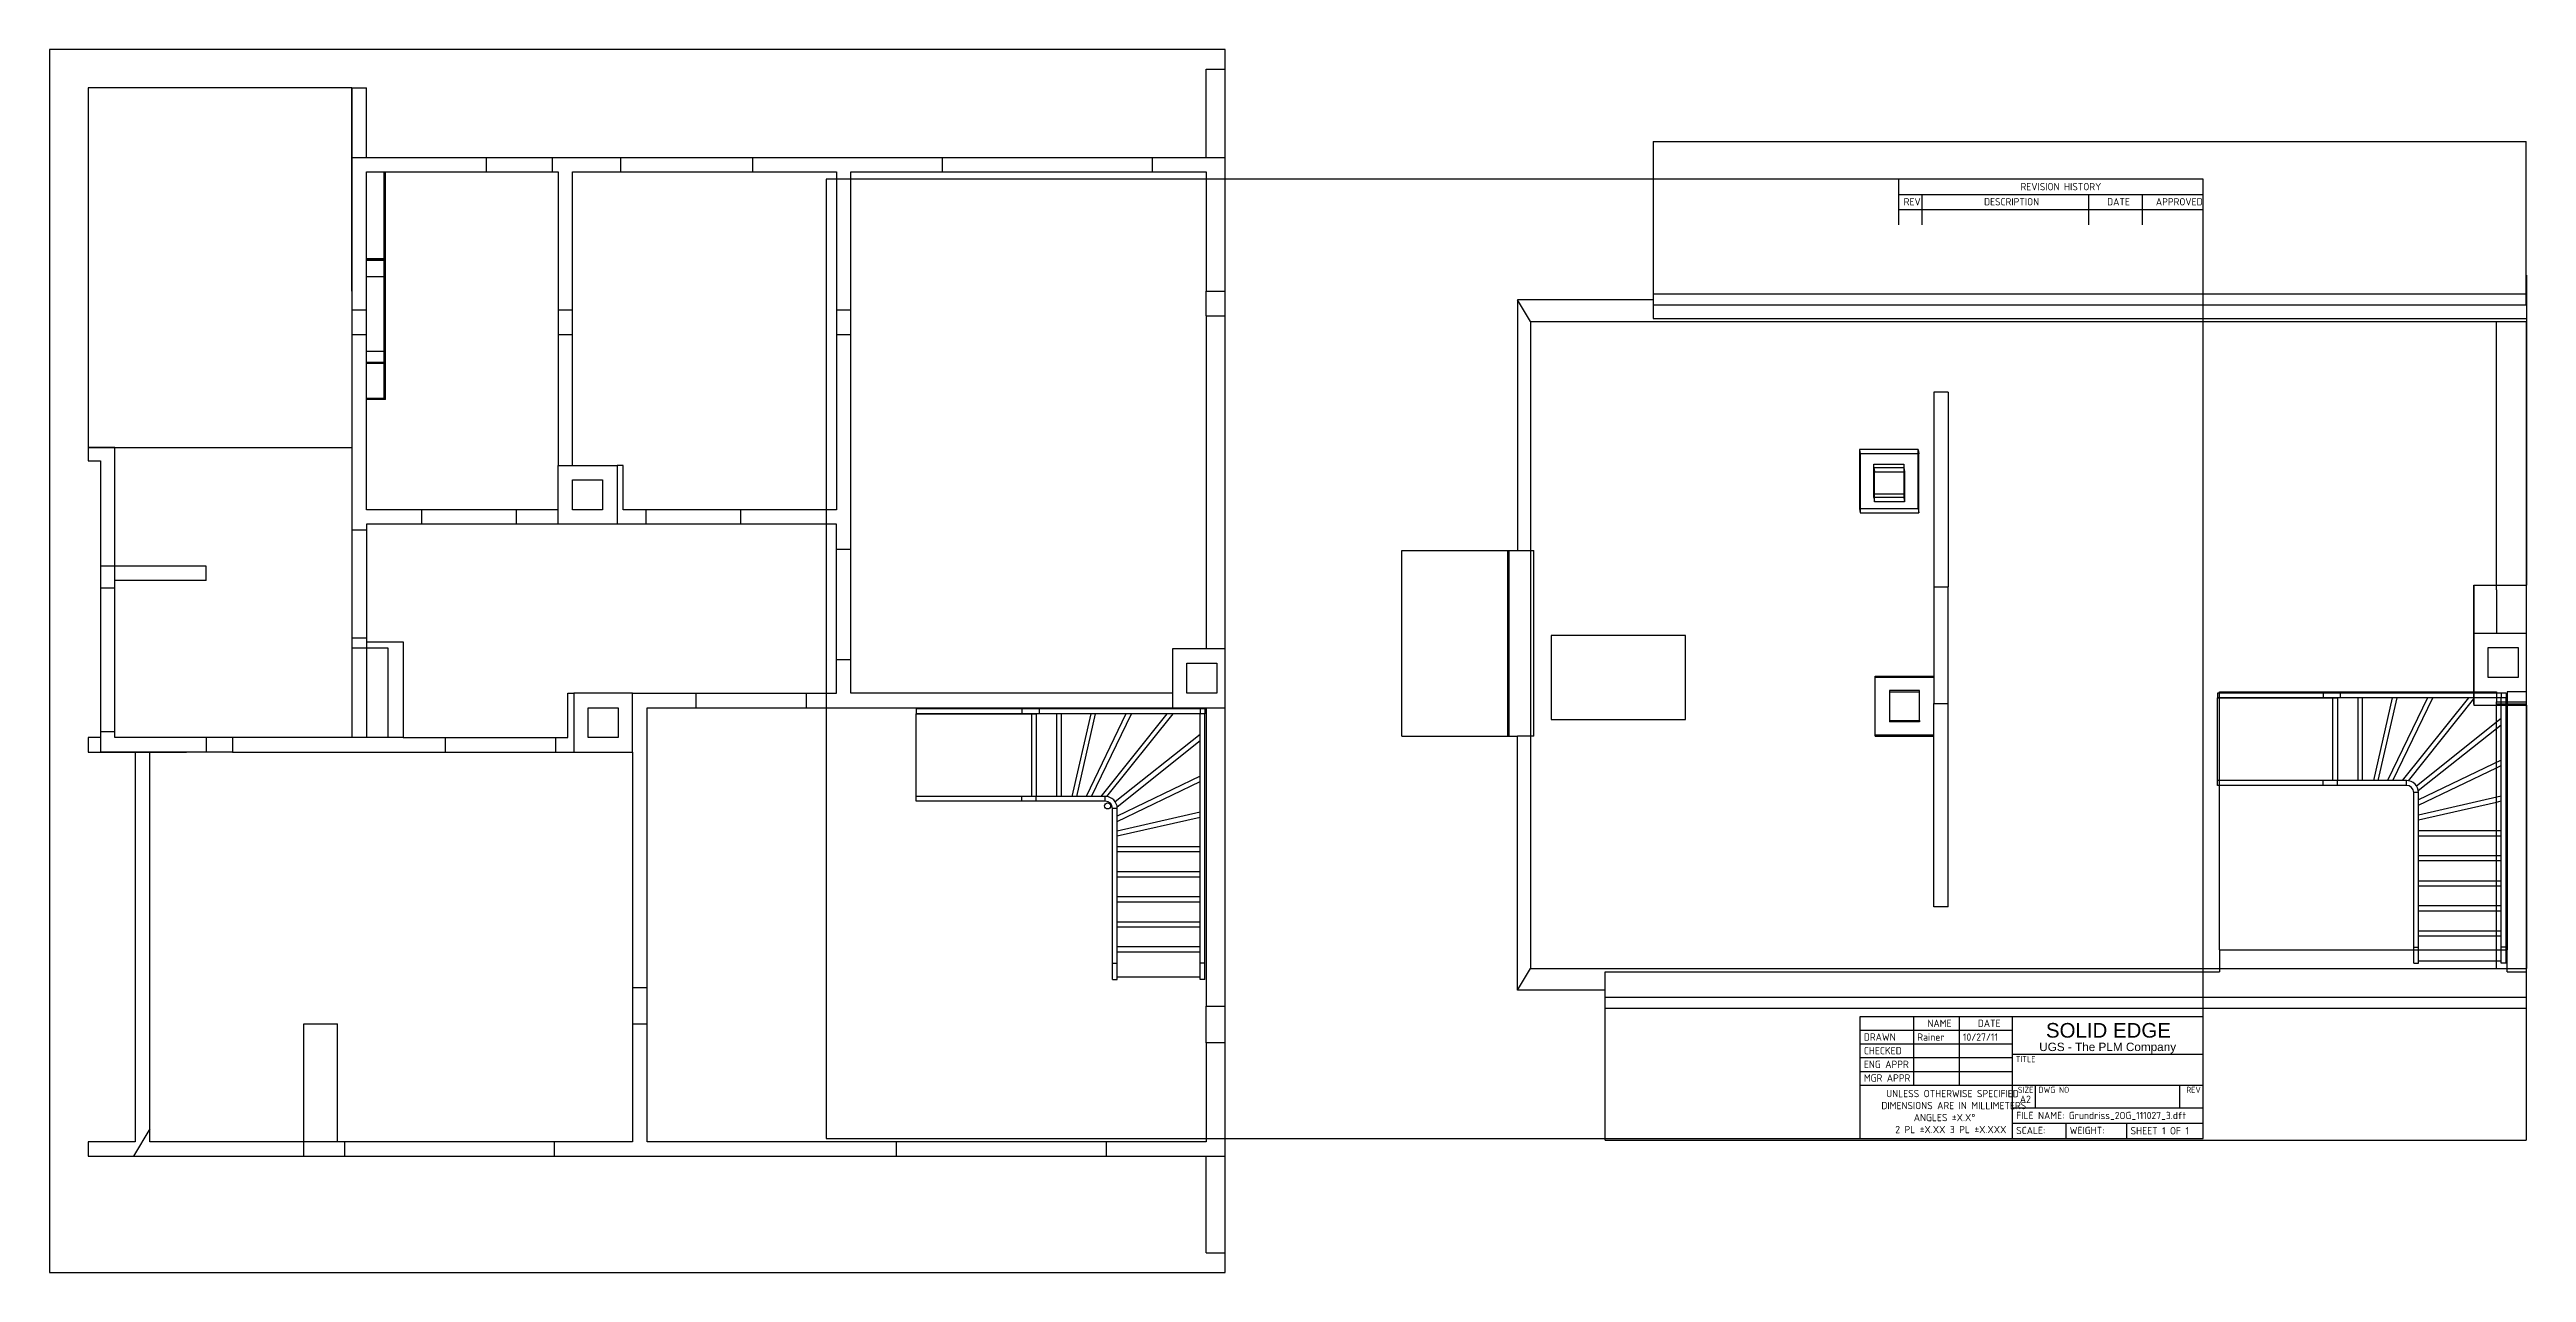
# Model space of a CAD drawing. Header units: inches. Extents: x -314 to 719, y -46 to 464.
import ezdxf
from ezdxf.enums import TextEntityAlignment as Align
from ezdxf.lldxf.tags import DXFTag

# ---------------------------------------------------------------- set-up
doc = ezdxf.new("R2010")
doc.units = ezdxf.units.IN
for name, color, linetype in [('DECKE_1OG', 7, 'Continuous'), ('DECKE_2OG', 7, 'Continuous'), ('Default', 7, 'Continuous'), ('GRUNDRISS_2OG', 7, 'Continuous'), ('GRUNDRISS_3OG', 7, 'Continuous'), ('KRUEMMLING', 7, 'Continuous'), ('ROHRVERKLEIDUNG', 7, 'Continuous'), ('STUFE1', 7, 'Continuous'), ('STUFE2', 7, 'Continuous'), ('STUFE3', 7, 'Continuous'), ('STUFE4', 7, 'Continuous'), ('STUFE5', 7, 'Continuous'), ('STUFE6', 7, 'Continuous'), ('STUFE7', 7, 'Continuous'), ('STUFE8', 7, 'Continuous'), ('STUFE9', 7, 'Continuous'), ('WANGE_OL', 7, 'Continuous'), ('WANGE_OR', 7, 'Continuous'), ('WANGE_UL', 7, 'Continuous'), ('WANGE_UR', 7, 'Continuous')]:
    doc.layers.add(name, color=color, linetype=linetype)
doc.styles.add('SEACAD_arial_ttfB', font='arial.ttf', dxfattribs={"height": 0.2})
doc.styles.add('SEACAD_arial_ttfI', font='arial.ttf', dxfattribs={"height": 0.2})
doc.styles.add('SEACAD_seiso_ttf', font='seiso.ttf', dxfattribs={"height": 0.2})
doc.styles.add('SEACAD_seiso_ttfB', font='seiso.ttf', dxfattribs={"height": 0.2})
tags = doc.linetypes.add('HIDDEN2', pattern=[0.1875, 0.125, -0.0625]).pattern_tags.tags
tags[6:7] = [DXFTag(74, 4), DXFTag(75, 0), DXFTag(340, '0'), DXFTag(46, 0.0), DXFTag(50, 0.0), DXFTag(44, 0.0), DXFTag(45, 0.0)]
tags[4:5] = [DXFTag(74, 4), DXFTag(75, 0), DXFTag(340, '0'), DXFTag(46, 0.0), DXFTag(50, 0.0), DXFTag(44, 0.0), DXFTag(45, 0.0)]

# ---------------------------------------------------------------- blocks, each defined once
blk = doc.blocks.new('SE')
at = {"layer": 'DECKE_1OG', "color": 7, "linetype": 'Continuous', "ltscale": 25.4}
for p, q in [((176.4, 464.1), (-313.6, 464.1)), ((-313.6, 464.1), (-313.6, -45.9)), ((176.4, 455.8), (176.4, 464.1)), ((-297.6, 448.1), (-297.6, 298.1)), ((-187.6, 448.1), (-297.6, 448.1)), ((-286.4, 298.1), (-187.6, 298.1)), ((176.4, -45.9), (176.4, -37.7)), ((-313.6, -45.9), (176.4, -45.9))]:
    blk.add_line(p, q, dxfattribs=at)
at = {"layer": 'DECKE_1OG', "color": 7, "linetype": 'HIDDEN2', "ltscale": 25.4}
for p, q in [((176.4, 353), (176.4, 455.8)), ((-187.6, 419.1), (-187.6, 448.1)), ((-297.6, 298.1), (-286.4, 298.1)), ((176.4, -37.7), (176.4, 65.1))]:
    blk.add_line(p, q, dxfattribs=at)
at = {"layer": 'DECKE_1OG', "color": 7, "linetype": 'Continuous', "ltscale": 25.4}
blk.add_circle((127.4, 148.6), 1.25, dxfattribs=at)
at = {"layer": 'GRUNDRISS_2OG', "color": 7, "linetype": 'Continuous', "ltscale": 25.4}
for p, q in [((168.4, 419.1), (168.4, 455.8)), ((168.4, 455.8), (176.4, 455.8)), ((176.4, 353), (176.4, 455.8)), ((-187.6, 448.1), (-187.6, 419.1)), ((-187.6, 448.1), (-181.6, 448.1)), ((-181.6, 419.1), (-181.6, 448.1)), ((-187.6, 419.1), (176.3, 419.1)), ((-187.6, 419.1), (-187.6, 419.1)), ((-187.6, 363.3), (-187.6, 419.1)), ((-187.6, 419.1), (-187.6, 363.3)), ((-181.6, 413.1), (-101.6, 413.1)), ((-181.6, 376.8), (-181.6, 413.1)), ((-173.6, 376.8), (-173.6, 413.1)), ((-101.6, 413.1), (-101.6, 355.5)), ((-95.6, 355.5), (-95.6, 413.1)), ((-95.6, 413.1), (14.4, 413.1)), ((14.4, 413.1), (14.4, 355.5)), ((20.4, 355.5), (20.4, 413.1)), ((20.4, 413.1), (168.4, 413.1)), ((168.4, 413.1), (168.4, 363.3)), ((176.3, 419.1), (176.3, 363.3)), ((-173.6, 376.8), (-181.6, 376.8)), ((-181.6, 369.3), (-181.6, 376.8)), ((-173.6, 369.3), (-173.6, 376.8)), ((-187.6, 363.3), (-187.6, 355.5)), ((-187.6, 363.3), (-187.6, 363.3)), ((-181.6, 355.5), (-181.6, 369.3)), ((-173.6, 369.3), (-181.6, 369.3)), ((168.4, 353), (168.4, 363.3)), ((168.4, 363.3), (176.3, 363.3)), ((-187.6, 355.5), (-187.6, 345.2)), ((-187.6, 355.5), (-181.6, 355.5)), ((-181.6, 345.2), (-181.6, 355.5)), ((-101.6, 355.5), (-95.6, 355.5)), ((-101.6, 355.5), (-101.6, 345.2)), ((-95.6, 345.2), (-95.6, 355.5)), ((14.4, 355.5), (14.4, 345.2)), ((14.4, 355.5), (20.4, 355.5)), ((20.4, 345.2), (20.4, 355.5)), ((168.4, 353), (168.4, 214.1)), ((168.4, 353), (176.4, 353)), ((176.4, 214.1), (176.4, 353)), ((-187.6, 345.2), (-187.6, 214.6)), ((-187.6, 345.2), (-181.6, 345.2)), ((-181.6, 272.1), (-181.6, 345.2)), ((-101.6, 345.2), (-101.6, 290.6)), ((-101.6, 345.2), (-95.6, 345.2)), ((-95.6, 290.6), (-95.6, 345.2)), ((14.4, 345.2), (14.4, 272.1)), ((14.4, 345.2), (20.4, 345.2)), ((20.4, 195.6), (20.4, 345.2)), ((-174.1, 338.1), (-181.6, 338.1)), ((-297.6, 298.1), (-297.6, 292.6)), ((-286.4, 298.1), (-297.6, 298.1)), ((-297.6, 292.6), (-292.4, 292.6)), ((-292.4, 292.6), (-292.4, 248.6)), ((-286.4, 248.6), (-286.4, 298.1)), ((-101.6, 266.1), (-101.6, 290.6)), ((-101.6, 290.6), (-77.1, 290.6)), ((-74.6, 290.6), (-77.1, 290.6)), ((-77.1, 290.6), (-77.1, 266.1)), ((-74.6, 272.1), (-74.6, 290.6)), ((-95.6, 284.6), (-83.1, 284.6)), ((-95.6, 272.1), (-95.6, 284.6)), ((-83.1, 284.6), (-83.1, 272.1)), ((-101.6, 272.1), (-181.6, 272.1)), ((-83.1, 272.1), (-95.6, 272.1)), ((14.4, 272.1), (-74.6, 272.1)), ((-181.6, 266.1), (-181.6, 217.1)), ((-101.6, 266.1), (-181.6, 266.1)), ((-77.1, 266.1), (-101.6, 266.1)), ((14.4, 266.1), (-77.1, 266.1)), ((14.4, 195.6), (14.4, 266.1)), ((-248.3, 248.6), (-292.4, 248.6)), ((-292.4, 248.6), (-292.4, 171.1)), ((-248.3, 242.6), (-248.3, 248.6)), ((-286.4, 177.1), (-286.4, 242.6)), ((-248.3, 242.6), (-286.4, 242.6)), ((-181.6, 217.1), (-166.3, 217.1)), ((-166.3, 217.1), (-166.3, 177.1)), ((-187.6, 214.6), (-172.6, 214.6)), ((-187.6, 214.6), (-187.6, 177.1)), ((-172.6, 214.6), (-172.6, 177.1)), ((176.4, 214.1), (154.4, 214.1)), ((154.4, 214.1), (154.4, 189.6)), ((160.4, 195.6), (160.4, 208.1)), ((160.4, 208.1), (172.9, 208.1)), ((172.9, 208.1), (172.9, 195.6)), ((176.4, 189.6), (176.4, 214.1)), ((-97.6, 195.6), (-95.1, 195.6)), ((-97.6, 177.1), (-97.6, 195.6)), ((-70.6, 195.6), (-95.1, 195.6)), ((-95.1, 195.6), (-95.1, 171.1)), ((-89.1, 189.6), (-76.6, 189.6)), ((-89.1, 177.1), (-89.1, 189.6)), ((-76.6, 189.6), (-76.6, 177.1)), ((-70.6, 195.6), (14.4, 195.6)), ((-70.6, 171.1), (-70.6, 195.6)), ((-64.6, 189.6), (154.4, 189.6)), ((-64.6, 72.9), (-64.6, 189.6)), ((154.4, 195.6), (20.4, 195.6)), ((154.4, 189.6), (176.4, 189.6)), ((172.9, 195.6), (160.4, 195.6)), ((168.4, 189.6), (168.4, 65.1)), ((176.4, 65.1), (176.4, 189.6)), ((-292.4, 177.1), (-297.6, 177.1)), ((-297.6, 177.1), (-297.6, 171.1)), ((-248.3, 177.1), (-286.4, 177.1)), ((-237.4, 177.1), (-248.3, 177.1)), ((-248.3, 177.1), (-248.3, 171.1)), ((-172.6, 177.1), (-237.4, 177.1)), ((-237.4, 177.1), (-237.4, 171.1)), ((-166.3, 177.1), (-97.6, 177.1)), ((-76.6, 177.1), (-89.1, 177.1)), ((-297.6, 171.1), (-292.4, 171.1)), ((-256.5, 171.1), (-292.4, 171.1)), ((-292.4, 171.1), (-292.4, 171.1)), ((-292.4, 171.1), (-256.5, 171.1)), ((-277.9, 171.1), (-277.9, 8.6)), ((-271.9, 14), (-271.9, 171.1)), ((-248.3, 171.1), (-256.5, 171.1)), ((-256.5, 171.1), (-256.5, 171.1)), ((-237.4, 171.1), (-248.3, 171.1)), ((-237.4, 171.1), (-95.1, 171.1)), ((-95.1, 171.1), (-70.6, 171.1)), ((-70.6, 171.1), (-70.6, 72.9)), ((-70.6, 72.9), (-64.6, 72.9)), ((-70.6, 72.9), (-70.6, 57.7)), ((-64.6, 57.7), (-64.6, 72.9)), ((168.4, 65.1), (176.4, 65.1)), ((168.4, 49.9), (168.4, 65.1)), ((176.4, -37.7), (176.4, 65.1)), ((-207.6, 2.6), (-207.6, 57.7)), ((-207.6, 57.7), (-193.6, 57.7)), ((-193.6, 8.6), (-193.6, 57.7)), ((-70.6, 57.7), (-70.6, 8.6)), ((-70.6, 57.7), (-64.6, 57.7)), ((-64.6, 8.6), (-64.6, 57.7)), ((168.4, 49.9), (168.4, 8.6)), ((176.3, 49.9), (168.4, 49.9)), ((176.3, 49.9), (176.3, 2.6)), ((-271.9, 14), (-278.6, 2.6)), ((-271.9, 8.6), (-271.9, 14)), ((-297.6, 8.6), (-297.6, 2.6)), ((-277.9, 8.6), (-297.6, 8.6)), ((-297.6, 2.6), (-278.6, 2.6)), ((-278.6, 2.6), (-207.6, 2.6)), ((-207.6, 8.6), (-271.9, 8.6)), ((-207.6, 2.6), (176.3, 2.6)), ((-70.6, 8.6), (-193.6, 8.6)), ((168.4, 8.6), (-64.6, 8.6)), ((168.4, -37.7), (168.4, 2.6)), ((168.4, -37.7), (176.4, -37.7))]:
    blk.add_line(p, q, dxfattribs=at)
at = {"layer": 'GRUNDRISS_2OG', "color": 7, "linetype": 'HIDDEN2', "ltscale": 25.4}
for p, q in [((-131.6, 419.1), (-131.6, 413.1)), ((-104.1, 419.1), (-104.1, 413.1)), ((-75.6, 419.1), (-75.6, 413.1)), ((-20.6, 419.1), (-20.6, 413.1)), ((58.4, 419.1), (58.4, 413.1)), ((145.9, 419.1), (145.9, 413.1)), ((-173.6, 338.1), (-174.1, 338.1)), ((-158.6, 272.1), (-158.6, 266.1)), ((-119.1, 272.1), (-119.1, 266.1)), ((-65.1, 272.1), (-65.1, 266.1)), ((-25.6, 272.1), (-25.6, 266.1)), ((-181.6, 263.6), (-187.6, 263.6)), ((-286.4, 242.6), (-286.4, 248.6)), ((20.4, 255.6), (14.4, 255.6)), ((-292.4, 239.6), (-286.4, 239.6)), ((-181.6, 218.6), (-187.6, 218.6)), ((-181.6, 217.1), (-181.6, 177.1)), ((20.4, 209.6), (14.4, 209.6)), ((-44.1, 189.6), (-44.1, 195.6)), ((1.9, 189.6), (1.9, 195.6)), ((-292.4, 179.6), (-286.4, 179.6)), ((-166.3, 177.1), (-172.6, 177.1)), ((-148.6, 171.1), (-148.6, 177.1)), ((-102.6, 171.1), (-102.6, 177.1)), ((-193.6, 8.6), (-207.6, 8.6)), ((-190.6, 2.6), (-190.6, 8.6)), ((-103.1, 2.6), (-103.1, 8.6)), ((39.4, 2.6), (39.4, 8.6)), ((126.9, 2.6), (126.9, 8.6))]:
    blk.add_line(p, q, dxfattribs=at)
at = {"layer": 'KRUEMMLING', "color": 7, "linetype": 'Continuous', "ltscale": 25.4}
for p, q in [((126.4, 150.6), (126.4, 152.6)), ((131.4, 147.6), (129.4, 147.6))]:
    blk.add_line(p, q, dxfattribs=at)
for radius in [5, 3]:
    blk.add_arc((126.4, 147.6), radius, 0, 90, dxfattribs=at)
at = {"layer": 'ROHRVERKLEIDUNG', "color": 7, "linetype": 'HIDDEN2', "ltscale": 25.4}
for p, q in [((-174.1, 376.1), (-174.1, 413.1)), ((-173.6, 376.6), (-181.6, 376.6)), ((-174.1, 376.1), (-181.6, 376.1)), ((-174.1, 369.3), (-174.1, 376.1)), ((-174.1, 363.1), (-173.6, 363.1)), ((-174.1, 348.1), (-173.6, 348.1)), ((-174.1, 318.6), (-174.1, 333.6)), ((-174.1, 318.6), (-181.6, 318.6))]:
    blk.add_line(p, q, dxfattribs=at)
at = {"layer": 'ROHRVERKLEIDUNG', "color": 7, "linetype": 'Continuous', "ltscale": 25.4}
for p, q in [((-173.6, 376.8), (-173.6, 413.1)), ((-174.1, 355.5), (-174.1, 369.3)), ((-173.6, 355.5), (-173.6, 369.3)), ((-173.6, 355.5), (-174.1, 355.5)), ((-174.1, 345.2), (-174.1, 355.5)), ((-173.6, 345.2), (-173.6, 355.5)), ((-173.6, 345.2), (-174.1, 345.2)), ((-174.1, 333.6), (-174.1, 345.2)), ((-173.6, 333.1), (-173.6, 345.2)), ((-181.6, 333.1), (-181.6, 333.6)), ((-174.1, 333.6), (-181.6, 333.6)), ((-173.6, 333.1), (-181.6, 333.1)), ((-173.6, 318.1), (-173.6, 333.1)), ((-173.6, 318.1), (-181.6, 318.1))]:
    blk.add_line(p, q, dxfattribs=at)
at = {"layer": 'STUFE1', "color": 7, "linetype": 'HIDDEN2', "ltscale": 25.4}
for p, q in [((95.6, 187.1), (95.6, 152.6)), ((165.9, 131.6), (131.4, 131.6)), ((165.9, 121.1), (131.4, 121.1)), ((165.9, 110.7), (131.4, 110.7)), ((165.9, 100.2), (131.4, 100.2)), ((165.9, 89.8), (131.4, 89.8))]:
    blk.add_line(p, q, dxfattribs=at)
at = {"layer": 'STUFE1', "color": 7, "linetype": 'Continuous', "ltscale": 25.4}
for p, q in [((108.1, 187.1), (97.6, 187.1)), ((108.1, 152.6), (108.1, 187.1)), ((131.4, 119.1), (165.9, 119.1)), ((131.4, 108.7), (165.9, 108.7)), ((131.4, 98.2), (165.9, 98.2)), ((131.4, 87.8), (165.9, 87.8)), ((131.4, 77.3), (165.9, 77.3))]:
    blk.add_line(p, q, dxfattribs=at)
at = {"layer": 'STUFE2', "color": 7, "linetype": 'HIDDEN2', "ltscale": 25.4}
blk.add_line((165.9, 146), (131.4, 138.1), dxfattribs=at)
at = {"layer": 'STUFE2', "color": 7, "linetype": 'Continuous', "ltscale": 25.4}
blk.add_line((131.4, 129.6), (165.9, 129.6), dxfattribs=at)
at = {"layer": 'STUFE3', "color": 7, "linetype": 'HIDDEN2', "ltscale": 25.4}
blk.add_line((165.9, 161), (131.4, 144.4), dxfattribs=at)
at = {"layer": 'STUFE3', "color": 7, "linetype": 'Continuous', "ltscale": 25.4}
blk.add_line((131.4, 136.1), (165.9, 144), dxfattribs=at)
at = {"layer": 'STUFE4', "color": 7, "linetype": 'HIDDEN2', "ltscale": 25.4}
blk.add_line((165.9, 178.4), (130.5, 150.3), dxfattribs=at)
at = {"layer": 'STUFE4', "color": 7, "linetype": 'Continuous', "ltscale": 25.4}
blk.add_line((131.4, 142.2), (165.9, 158.8), dxfattribs=at)
at = {"layer": 'STUFE5', "color": 7, "linetype": 'HIDDEN2', "ltscale": 25.4}
blk.add_line((152.1, 187.1), (124.6, 152.6), dxfattribs=at)
at = {"layer": 'STUFE5', "color": 7, "linetype": 'Continuous', "ltscale": 25.4}
for p, q in [((165.9, 187.1), (154.7, 187.1)), ((131.3, 148.3), (165.9, 175.9))]:
    blk.add_line(p, q, dxfattribs=at)
at = {"layer": 'STUFE6', "color": 7, "linetype": 'HIDDEN2', "ltscale": 25.4}
blk.add_line((135, 187.1), (118.4, 152.6), dxfattribs=at)
at = {"layer": 'STUFE6', "color": 7, "linetype": 'Continuous', "ltscale": 25.4}
for p, q in [((127.1, 152.5), (154.7, 187.1)), ((154.7, 187.1), (137.3, 187.1))]:
    blk.add_line(p, q, dxfattribs=at)
at = {"layer": 'STUFE7', "color": 7, "linetype": 'HIDDEN2', "ltscale": 25.4}
blk.add_line((120.4, 187.1), (112.5, 152.6), dxfattribs=at)
at = {"layer": 'STUFE7', "color": 7, "linetype": 'Continuous', "ltscale": 25.4}
for p, q in [((120.6, 152.6), (137.3, 187.1)), ((137.3, 187.1), (122.4, 187.1))]:
    blk.add_line(p, q, dxfattribs=at)
at = {"layer": 'STUFE8', "color": 7, "linetype": 'HIDDEN2', "ltscale": 25.4}
blk.add_line((106.1, 187.1), (106.1, 152.6), dxfattribs=at)
at = {"layer": 'STUFE8', "color": 7, "linetype": 'Continuous', "ltscale": 25.4}
for p, q in [((122.4, 187.1), (108.1, 187.1)), ((114.6, 152.6), (122.4, 187.1))]:
    blk.add_line(p, q, dxfattribs=at)
at = {"layer": 'STUFE9', "color": 7, "linetype": 'Continuous', "ltscale": 25.4}
for p, q in [((47.6, 152.6), (47.6, 187.1)), ((47.6, 187.1), (97.6, 187.1)), ((97.6, 187.1), (97.6, 152.6))]:
    blk.add_line(p, q, dxfattribs=at)
at = {"layer": 'WANGE_OL', "color": 7, "linetype": 'Continuous', "ltscale": 25.4}
for p, q in [((97.6, 152.6), (47.6, 152.6)), ((47.6, 150.6), (47.6, 152.6)), ((97.6, 150.6), (47.6, 150.6)), ((126.4, 152.6), (97.6, 152.6)), ((97.6, 150.6), (97.6, 152.6)), ((126.4, 150.6), (97.6, 150.6))]:
    blk.add_line(p, q, dxfattribs=at)
at = {"layer": 'WANGE_OL', "color": 7, "linetype": 'HIDDEN2', "ltscale": 25.4}
blk.add_line((91.6, 150.6), (91.6, 152.6), dxfattribs=at)
at = {"layer": 'WANGE_OR', "color": 7, "linetype": 'Continuous', "ltscale": 25.4}
for p, q in [((98.8, 189.1), (47.6, 189.1)), ((47.6, 189.1), (47.6, 187.1)), ((98.8, 187.1), (47.6, 187.1)), ((165.9, 189.1), (98.8, 189.1)), ((98.8, 189.1), (98.8, 187.1)), ((165.9, 187.1), (98.8, 187.1)), ((167.9, 189.1), (165.9, 189.1)), ((165.9, 189.1), (165.9, 187.1)), ((167.9, 187.1), (165.9, 187.1)), ((167.9, 189.1), (167.9, 187.1))]:
    blk.add_line(p, q, dxfattribs=at)
at = {"layer": 'WANGE_OR', "color": 7, "linetype": 'HIDDEN2', "ltscale": 25.4}
blk.add_line((91.6, 189.1), (91.6, 187.1), dxfattribs=at)
at = {"layer": 'WANGE_UL', "color": 7, "linetype": 'Continuous', "ltscale": 25.4}
for p, q in [((129.4, 112.8), (129.4, 147.6)), ((131.4, 112.8), (131.4, 147.6)), ((129.4, 76.3), (129.4, 112.8)), ((131.4, 76.3), (131.4, 112.8)), ((129.4, 76.3), (131.4, 76.3))]:
    blk.add_line(p, q, dxfattribs=at)
at = {"layer": 'WANGE_UL', "color": 7, "linetype": 'HIDDEN2', "ltscale": 25.4}
blk.add_line((129.4, 83.1), (131.4, 83.1), dxfattribs=at)
at = {"layer": 'WANGE_UR', "color": 7, "linetype": 'Continuous', "ltscale": 25.4}
for p, q in [((165.9, 129.6), (165.9, 187.1)), ((167.9, 187.1), (165.9, 187.1)), ((167.9, 129.6), (167.9, 187.1)), ((165.9, 76.3), (165.9, 129.6)), ((167.9, 76.3), (167.9, 129.6)), ((167.9, 76.3), (165.9, 76.3))]:
    blk.add_line(p, q, dxfattribs=at)
at = {"layer": 'WANGE_UR', "color": 7, "linetype": 'HIDDEN2', "ltscale": 25.4}
blk.add_line((167.9, 83.1), (165.9, 83.1), dxfattribs=at)
blk = doc.blocks.new('SE1')
at = {"layer": 'DECKE_2OG', "color": 7, "linetype": 'Continuous', "ltscale": 25.4}
for p, q in [((354.8, 425.7), (354.8, 357.6)), ((354.8, 425.7), (718.7, 425.7)), ((718.7, 357.6), (718.7, 425.7)), ((718.7, 369.9), (718.8, 369.9)), ((718.8, 369.9), (718.8, 350.6)), ((354.8, 359.7), (298.3, 359.7)), ((303.6, 350.6), (298.3, 359.7)), ((298.3, 359.7), (298.3, 255.2)), ((354.8, 357.6), (718.7, 357.6)), ((303.6, 350.6), (718.8, 350.6)), ((303.6, 350.6), (303.6, 80.8)), ((250, 177.7), (250, 255.2)), ((250, 255.2), (294.7, 255.2)), ((294.7, 177.7), (294.7, 255.2)), ((294.7, 255.2), (298.3, 255.2)), ((368.3, 219.7), (312.3, 219.7)), ((312.3, 219.7), (312.3, 184.7)), ((368.3, 184.7), (368.3, 219.7)), ((590.8, 195.7), (590.8, 196.2)), ((590.8, 196.2), (696.8, 196.2)), ((590.8, 193.7), (590.8, 193.7)), ((250, 177.7), (294.7, 177.7)), ((294.7, 177.7), (298.3, 177.7)), ((298.3, 71.8), (298.3, 177.7)), ((312.3, 184.7), (368.3, 184.7)), ((447.3, 177.7), (471.8, 177.7)), ((590.8, 88.6), (590.8, 157.2)), ((590.8, 88.6), (706.3, 88.6)), ((298.3, 71.8), (303.6, 80.8)), ((303.6, 80.8), (718.8, 80.8)), ((718.8, 56.5), (718.8, 80.8)), ((334.8, 71.8), (298.3, 71.8)), ((334.8, 68.9), (334.8, 71.8)), ((334.8, 9.2), (334.8, 68.9)), ((334.8, 68.9), (718.7, 68.9)), ((718.7, 68.9), (718.7, 9.2)), ((718.7, 56.5), (718.8, 56.5)), ((334.8, 9.2), (718.7, 9.2))]:
    blk.add_line(p, q, dxfattribs=at)
at = {"layer": 'DECKE_2OG', "color": 7, "linetype": 'HIDDEN2', "ltscale": 25.4}
for p, q in [((354.8, 362.2), (718.8, 362.2)), ((354.8, 357.6), (354.8, 351.9)), ((354.8, 351.9), (718.8, 351.9)), ((718.8, 240.7), (718.8, 350.6)), ((294.2, 177.7), (294.2, 255.2)), ((298.3, 255.2), (305, 255.2)), ((305, 177.7), (305, 255.2)), ((706.3, 220.7), (718.8, 220.7)), ((471.8, 202.2), (447.3, 202.2)), ((718.8, 196.2), (710.8, 196.2)), ((710.8, 196.2), (710.8, 88.6)), ((590.8, 193.7), (590.8, 195.7)), ((590.8, 157.2), (590.8, 193.7)), ((718.8, 80.8), (718.8, 190.6)), ((305, 177.7), (298.3, 177.7)), ((447.3, 178.2), (447.3, 177.7)), ((590.8, 88.6), (590.8, 79.5)), ((706.3, 88.6), (710.8, 88.6)), ((710.8, 79.5), (710.8, 88.6)), ((334.8, 79.5), (590.8, 79.5)), ((334.8, 71.8), (334.8, 79.5)), ((710.8, 79.5), (718.8, 79.5)), ((334.8, 64.3), (718.8, 64.3))]:
    blk.add_line(p, q, dxfattribs=at)
at = {"layer": 'GRUNDRISS_3OG', "color": 7, "linetype": 'Continuous', "ltscale": 25.4}
for p, q in [((706.3, 350.6), (718.8, 350.6)), ((706.3, 240.7), (706.3, 350.6)), ((718.8, 350.6), (718.8, 240.7)), ((471.8, 321.2), (471.8, 240)), ((477.8, 321.2), (471.8, 321.2)), ((477.8, 321.2), (477.8, 240)), ((465.3, 297.2), (440.8, 297.2)), ((440.8, 297.2), (440.8, 272.7)), ((440.8, 297.2), (441, 295.4)), ((465.5, 295.4), (441, 295.4)), ((441, 295.4), (441, 270.9)), ((465.3, 297.2), (465.5, 295.4)), ((465.5, 270.9), (465.5, 295.4)), ((447, 287.9), (459.5, 287.9)), ((447, 275.4), (447, 287.9)), ((459.3, 287.9), (459.3, 278.7)), ((459.5, 287.9), (459.5, 275.4)), ((440.8, 272.7), (441, 270.9)), ((441, 270.9), (465.5, 270.9)), ((459.3, 278.7), (447, 278.7)), ((459.3, 277.2), (447, 277.2)), ((459.5, 275.4), (447, 275.4)), ((459.3, 278.7), (459.3, 277.2)), ((459.3, 277.2), (459.5, 275.4)), ((471.8, 240), (471.8, 191.4)), ((471.8, 240), (477.8, 240)), ((477.8, 191.4), (477.8, 240)), ((696.8, 240.7), (718.8, 240.7)), ((696.8, 240.7), (696.8, 240.7)), ((696.8, 240.7), (696.8, 190.7)), ((696.8, 191), (696.8, 240.7)), ((718.8, 190.7), (718.8, 240.7)), ((702.8, 214.7), (715.3, 214.7)), ((702.8, 202.2), (702.8, 214.7)), ((715.3, 214.7), (715.3, 202.2)), ((447.3, 178.2), (447.3, 202.7)), ((447.3, 202.7), (471.8, 202.7)), ((465.8, 196.7), (453.3, 196.7)), ((453.3, 196.7), (453.3, 184.2)), ((453.3, 196.2), (465.8, 196.2)), ((465.8, 184.2), (465.8, 196.7)), ((715.3, 202.2), (702.8, 202.2)), ((471.8, 106.6), (471.8, 191.4)), ((471.8, 191.4), (477.8, 191.4)), ((477.8, 106.6), (477.8, 191.4)), ((696.8, 191), (696.8, 191)), ((696.8, 190.7), (718.8, 190.7)), ((706.3, 80.8), (706.3, 190.7)), ((718.8, 190.6), (718.8, 80.8)), ((447.3, 177.7), (447.3, 178.2)), ((471.8, 178.2), (447.3, 178.2)), ((471.8, 177.7), (447.3, 177.7)), ((453.3, 184.2), (465.8, 184.2)), ((477.8, 106.6), (471.8, 106.6)), ((706.3, 80.8), (718.8, 80.8))]:
    blk.add_line(p, q, dxfattribs=at)
at = {"layer": 'GRUNDRISS_3OG', "color": 7, "linetype": 'HIDDEN2', "ltscale": 25.4}
for p, q in [((446.8, 291.2), (459.3, 291.2)), ((446.8, 289.7), (446.8, 291.2)), ((446.8, 278.7), (446.8, 289.7)), ((446.8, 289.7), (459.3, 289.7)), ((446.8, 289.7), (447, 287.9)), ((459.3, 291.2), (459.3, 289.7)), ((459.3, 289.7), (459.3, 287.9)), ((459.3, 289.7), (459.5, 287.9)), ((465.3, 272.7), (465.3, 297.2)), ((440.8, 272.7), (465.3, 272.7)), ((447, 278.7), (446.8, 278.7)), ((446.8, 277.2), (446.8, 278.7)), ((447, 277.2), (446.8, 277.2)), ((446.8, 277.2), (447, 275.4)), ((465.3, 272.7), (465.5, 270.9)), ((706.3, 238.8), (706.3, 240.7)), ((706.3, 238.8), (706.3, 220.7)), ((696.8, 220.7), (706.3, 220.7)), ((696.8, 196.2), (706.3, 196.2)), ((706.3, 196.2), (706.3, 192)), ((706.3, 192), (718.8, 192)), ((706.3, 191.2), (706.3, 192)), ((706.3, 191.1), (718.8, 191.1)), ((706.3, 191.1), (706.3, 191.1)), ((706.3, 191.1), (706.3, 191)), ((718.8, 191), (706.3, 191)), ((706.3, 190.7), (706.3, 191)), ((453.3, 184.2), (453.3, 183.7)), ((465.8, 183.7), (453.3, 183.7)), ((465.8, 184.2), (465.8, 183.7))]:
    blk.add_line(p, q, dxfattribs=at)
at = {"layer": 'KRUEMMLING', "color": 7, "linetype": 'Continuous', "ltscale": 25.4}
for p, q in [((668.8, 157.2), (668.8, 159.2)), ((673.8, 154.2), (671.8, 154.2))]:
    blk.add_line(p, q, dxfattribs=at)
for radius in [5, 3]:
    blk.add_arc((668.8, 154.2), radius, 0, 90, dxfattribs=at)
at = {"layer": 'STUFE1', "color": 7, "linetype": 'HIDDEN2', "ltscale": 25.4}
for p, q in [((638, 193.7), (638, 159.2)), ((708.3, 138.2), (673.8, 138.2)), ((708.3, 127.8), (673.8, 127.8)), ((706.3, 125.8), (708.3, 125.8)), ((708.3, 117.3), (673.8, 117.3)), ((706.3, 115.3), (708.3, 115.3)), ((708.3, 106.9), (673.8, 106.9)), ((706.3, 104.9), (708.3, 104.9)), ((708.3, 96.4), (673.8, 96.4)), ((706.3, 94.4), (708.3, 94.4)), ((673.8, 84), (708.3, 84))]:
    blk.add_line(p, q, dxfattribs=at)
at = {"layer": 'STUFE1', "color": 7, "linetype": 'Continuous', "ltscale": 25.4}
for p, q in [((650.5, 193.7), (640, 193.7)), ((650.5, 159.2), (650.5, 193.7)), ((673.8, 125.8), (706.3, 125.8)), ((673.8, 115.3), (706.3, 115.3)), ((673.8, 104.9), (706.3, 104.9)), ((673.8, 94.4), (706.3, 94.4))]:
    blk.add_line(p, q, dxfattribs=at)
at = {"layer": 'STUFE2', "color": 7, "linetype": 'HIDDEN2', "ltscale": 25.4}
for p, q in [((708.3, 152.7), (673.8, 144.8)), ((706.3, 136.2), (708.3, 136.2))]:
    blk.add_line(p, q, dxfattribs=at)
at = {"layer": 'STUFE2', "color": 7, "linetype": 'Continuous', "ltscale": 25.4}
blk.add_line((673.8, 136.2), (706.3, 136.2), dxfattribs=at)
at = {"layer": 'STUFE3', "color": 7, "linetype": 'HIDDEN2', "ltscale": 25.4}
for p, q in [((708.3, 167.7), (673.8, 151.1)), ((706.3, 150.2), (708.3, 150.7))]:
    blk.add_line(p, q, dxfattribs=at)
at = {"layer": 'STUFE3', "color": 7, "linetype": 'Continuous', "ltscale": 25.4}
blk.add_line((673.8, 142.8), (706.3, 150.2), dxfattribs=at)
at = {"layer": 'STUFE4', "color": 7, "linetype": 'HIDDEN2', "ltscale": 25.4}
for p, q in [((708.3, 185.1), (673, 156.9)), ((706.3, 164.5), (708.3, 165.5))]:
    blk.add_line(p, q, dxfattribs=at)
at = {"layer": 'STUFE4', "color": 7, "linetype": 'Continuous', "ltscale": 25.4}
blk.add_line((673.8, 148.9), (706.3, 164.5), dxfattribs=at)
at = {"layer": 'STUFE5', "color": 7, "linetype": 'HIDDEN2', "ltscale": 25.4}
for p, q in [((694.6, 193.7), (667, 159.2)), ((708.3, 193.7), (697.1, 193.7)), ((706.3, 180.9), (708.3, 182.5))]:
    blk.add_line(p, q, dxfattribs=at)
at = {"layer": 'STUFE5', "color": 7, "linetype": 'Continuous', "ltscale": 25.4}
blk.add_line((673.7, 155), (706.3, 180.9), dxfattribs=at)
at = {"layer": 'STUFE6', "color": 7, "linetype": 'HIDDEN2', "ltscale": 25.4}
for p, q in [((677.5, 193.7), (660.9, 159.2)), ((696.8, 193.3), (697.1, 193.7)), ((697.1, 193.7), (696.8, 193.7))]:
    blk.add_line(p, q, dxfattribs=at)
at = {"layer": 'STUFE6', "color": 7, "linetype": 'Continuous', "ltscale": 25.4}
for p, q in [((669.6, 159.1), (696.8, 193.3)), ((696.8, 193.7), (679.7, 193.7))]:
    blk.add_line(p, q, dxfattribs=at)
at = {"layer": 'STUFE7', "color": 7, "linetype": 'HIDDEN2', "ltscale": 25.4}
blk.add_line((662.8, 193.7), (655, 159.2), dxfattribs=at)
at = {"layer": 'STUFE7', "color": 7, "linetype": 'Continuous', "ltscale": 25.4}
for p, q in [((663.1, 159.2), (679.7, 193.7)), ((679.7, 193.7), (664.9, 193.7))]:
    blk.add_line(p, q, dxfattribs=at)
at = {"layer": 'STUFE8', "color": 7, "linetype": 'HIDDEN2', "ltscale": 25.4}
blk.add_line((648.5, 193.7), (648.5, 159.2), dxfattribs=at)
at = {"layer": 'STUFE8', "color": 7, "linetype": 'Continuous', "ltscale": 25.4}
for p, q in [((664.9, 193.7), (650.5, 193.7)), ((657, 159.2), (664.9, 193.7))]:
    blk.add_line(p, q, dxfattribs=at)
at = {"layer": 'STUFE9', "color": 7, "linetype": 'Continuous', "ltscale": 25.4}
for p, q in [((590, 159.2), (590, 193.7)), ((590, 193.7), (640, 193.7)), ((640, 193.7), (640, 159.2))]:
    blk.add_line(p, q, dxfattribs=at)
at = {"layer": 'WANGE_OL', "color": 7, "linetype": 'Continuous', "ltscale": 25.4}
for p, q in [((640, 159.2), (590, 159.2)), ((590, 157.2), (590, 159.2)), ((640, 157.2), (590, 157.2)), ((668.8, 159.2), (640, 159.2)), ((640, 157.2), (640, 159.2)), ((668.8, 157.2), (640, 157.2))]:
    blk.add_line(p, q, dxfattribs=at)
at = {"layer": 'WANGE_OL', "color": 7, "linetype": 'HIDDEN2', "ltscale": 25.4}
blk.add_line((634, 157.2), (634, 159.2), dxfattribs=at)
at = {"layer": 'WANGE_OR', "color": 7, "linetype": 'Continuous', "ltscale": 25.4}
for p, q in [((641.2, 195.7), (590, 195.7)), ((590, 195.7), (590, 193.7)), ((641.2, 193.7), (590, 193.7)), ((696.8, 195.7), (641.2, 195.7)), ((641.2, 195.7), (641.2, 193.7)), ((696.8, 193.7), (641.2, 193.7))]:
    blk.add_line(p, q, dxfattribs=at)
at = {"layer": 'WANGE_OR', "color": 7, "linetype": 'HIDDEN2', "ltscale": 25.4}
for p, q in [((634, 195.7), (634, 193.7)), ((708.3, 195.7), (696.8, 195.7)), ((708.3, 193.7), (696.8, 193.7)), ((710.3, 195.7), (708.3, 195.7)), ((708.3, 195.7), (708.3, 193.7)), ((710.3, 193.7), (708.3, 193.7)), ((710.3, 195.7), (710.3, 193.7))]:
    blk.add_line(p, q, dxfattribs=at)
at = {"layer": 'WANGE_UL', "color": 7, "linetype": 'Continuous', "ltscale": 25.4}
for p, q in [((671.8, 119.5), (671.8, 154.2)), ((673.8, 119.5), (673.8, 154.2)), ((671.8, 88.6), (671.8, 119.5)), ((673.8, 88.6), (673.8, 119.5))]:
    blk.add_line(p, q, dxfattribs=at)
at = {"layer": 'WANGE_UL', "color": 7, "linetype": 'HIDDEN2', "ltscale": 25.4}
for p, q in [((671.8, 89.7), (673.8, 89.7)), ((671.8, 83), (671.8, 88.6)), ((671.8, 83), (673.8, 83)), ((673.8, 83), (673.8, 88.6))]:
    blk.add_line(p, q, dxfattribs=at)
at = {"layer": 'WANGE_UR', "color": 7, "linetype": 'HIDDEN2', "ltscale": 25.4}
for p, q in [((708.3, 136.2), (708.3, 193.7)), ((710.3, 193.7), (708.3, 193.7)), ((710.3, 136.2), (710.3, 193.7)), ((708.3, 83), (708.3, 136.2)), ((710.3, 83), (710.3, 136.2)), ((710.3, 89.7), (708.3, 89.7)), ((710.3, 83), (708.3, 83))]:
    blk.add_line(p, q, dxfattribs=at)
blk = doc.blocks.new('SEANNOT_GROUP')
at = {"layer": 'Default', "color": 7, "linetype": 'Continuous', "ltscale": 25.4, "style": 'SEACAD_seiso_ttf'}
blk.add_text('Rainer', height=3.048, dxfattribs=at).set_placement((464.874, 53.7515), align=Align.TOP_LEFT)
blk = doc.blocks.new('SEANNOT_GROUP1')
at = {"layer": 'Default', "color": 7, "linetype": 'Continuous', "ltscale": 25.4, "style": 'SEACAD_seiso_ttf'}
blk.add_text('10/27/11', height=3.048, dxfattribs=at).set_placement((483.924, 53.7515), align=Align.TOP_LEFT)
blk = doc.blocks.new('SEANNOT_GROUP5')
at = {"layer": 'Default', "color": 7, "linetype": 'Continuous', "ltscale": 25.4, "style": 'SEACAD_seiso_ttf'}
blk.add_text('FILE NAME: Grundriss_2OG_111027_3.dft', height=3.048, dxfattribs=at).set_placement((506.149, 21.049), align=Align.TOP_LEFT)
blk = doc.blocks.new('SEANNOT_GROUP6')
at = {"layer": 'Default', "color": 7, "linetype": 'Continuous', "ltscale": 25.4, "style": 'SEACAD_seiso_ttf'}
blk.add_text('SHEET 1 OF 1', height=3.048, dxfattribs=at).set_placement((553.774, 14.699), align=Align.TOP_LEFT)

msp = doc.modelspace()

# ---------------------------------------------------------------- linework, layer by layer
at = {"layer": 'Default', "color": 7, "linetype": 'Continuous', "ltscale": 25.4}
for p, q in [((584, 410), (10, 410)), ((10, 410), (10, 10)), ((457, 410), (457, 390.9)), ((457, 403.6), (584, 403.6)), ((466.7, 403.6), (466.7, 390.9)), ((536.2, 403.6), (536.2, 390.9)), ((558.6, 403.6), (558.6, 390.9)), ((584, 10), (584, 410)), ((457, 397.3), (584, 397.3)), ((441.1, 10), (441.1, 60.8)), ((441.1, 60.8), (584, 60.8)), ((441.1, 55.1), (504.6, 55.1)), ((463.4, 32.2), (463.4, 60.8)), ((482.4, 32.2), (482.4, 60.8)), ((504.6, 10), (504.6, 60.8)), ((441.1, 49.4), (504.6, 49.4)), ((441.1, 43.7), (504.6, 43.7)), ((504.6, 45.1), (584, 45.1)), ((441.1, 37.9), (504.6, 37.9)), ((441.1, 32.2), (584, 32.2)), ((514.1, 22.7), (514.1, 32.1)), ((574.3, 22.7), (574.3, 32.1)), ((504.6, 22.7), (584, 22.7)), ((504.6, 16.4), (584, 16.4)), ((526.9, 10), (526.9, 16.4)), ((552.2, 10), (552.2, 16.4)), ((10, 10), (584, 10))]:
    msp.add_line(p, q, dxfattribs=at)

# ---------------------------------------------------------------- block references
at = {"layer": 'Default'}
for name in ['SE', 'SE1', 'SEANNOT_GROUP', 'SEANNOT_GROUP1', 'SEANNOT_GROUP5', 'SEANNOT_GROUP6']:
    msp.add_blockref(name, (0, 0), dxfattribs=at)

# ---------------------------------------------------------------- texts
at = {"layer": 'Default', "color": 7, "linetype": 'Continuous', "ltscale": 25.4}
for s, height, style, p in [('REVISION HISTORY', 3.048, 'SEACAD_seiso_ttf', (507.9, 408.4)), ('REV', 3.05, 'SEACAD_seiso_ttf', (459.2, 402.1)), ('DESCRIPTION', 3.048, 'SEACAD_seiso_ttf', (492.7, 402.1)), ('DATE', 3.05, 'SEACAD_seiso_ttf', (544, 402.1)), ('APPROVED', 3.05, 'SEACAD_seiso_ttf', (564.3, 402.1)), ('DRAWN', 3.05, 'SEACAD_seiso_ttf', (442.6, 53.8)), ('NAME', 3.05, 'SEACAD_seiso_ttf', (469.1, 59.5)), ('DATE', 3.05, 'SEACAD_seiso_ttf', (490.1, 59.5)), ('SOLID EDGE', 6.1, 'SEACAD_arial_ttfB', (518.5, 58.1)), ('CHECKED', 3.05, 'SEACAD_seiso_ttf', (442.6, 48.1)), ('ENG APPR', 3.05, 'SEACAD_seiso_ttf', (442.6, 42.4)), ('TITLE', 2.54, 'SEACAD_seiso_ttf', (505.9, 44.3)), ('UGS - The PLM Company', 3.5, 'SEACAD_arial_ttfI', (515.7, 49.9)), ('MGR APPR', 3.05, 'SEACAD_seiso_ttf', (442.6, 36.7)), ('SIZE', 2.54, 'SEACAD_seiso_ttf', (506.8, 31.5)), ('DWG NO', 2.54, 'SEACAD_seiso_ttf', (515.4, 31.5)), ('REV', 2.54, 'SEACAD_seiso_ttf', (577, 31.5)), ('DIMENSIONS ARE IN MILLIMETERS', 3.048, 'SEACAD_seiso_ttf', (449.9, 25.2)), ('UNLESS OTHERWISE SPECIFIED', 3.048, 'SEACAD_seiso_ttf', (451.9, 30.2)), ('A2', 3.05, 'SEACAD_seiso_ttfB', (507.6, 27.8)), ('2 PL ±X.XX 3 PL ±X.XXX', 3.048, 'SEACAD_seiso_ttf', (455.7, 15.2)), ('ANGLES ±X.X°', 3.048, 'SEACAD_seiso_ttf', (463.4, 20.2)), ('SCALE:', 3.05, 'SEACAD_seiso_ttf', (506.1, 14.8)), ('WEIGHT:', 3.05, 'SEACAD_seiso_ttf', (528.4, 14.8))]:
    msp.add_text(s, height=height, dxfattribs=dict(at, style=style)).set_placement(p, align=Align.TOP_LEFT)

doc.saveas('drawing.dxf')
